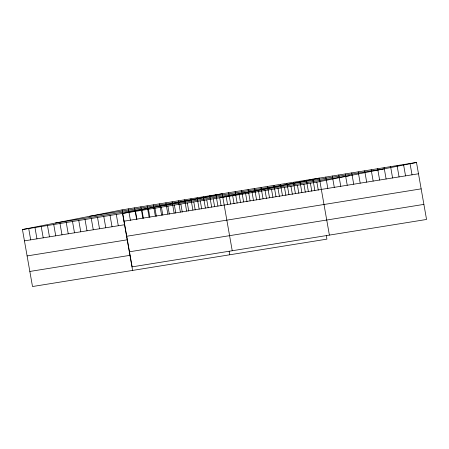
<?xml version="1.0" encoding="UTF-8"?>
<svg xmlns="http://www.w3.org/2000/svg" width="449" height="449" viewBox="0 0 449 449"><rect width="100%" height="100%" fill="white"/><g stroke="black" fill="none" stroke-linecap="round" stroke-linejoin="round"><path stroke-width="0.67" d="M326.311 235.708L326.917 239.137L32.502 286.535L22.45 229.54L122.083 209.863L416.498 162.465L426.55 219.46L132.135 266.863L122.083 209.863M22.45 229.54L316.865 182.137L416.498 162.465M89.205 216.356L383.62 168.959M55.328 223.046L349.743 175.643M124.081 221.183L418.496 173.78M24.448 240.855L124.547 224.741M126.741 236.258L421.151 188.855M27.103 255.93L127.207 239.817M129.475 251.788L423.89 204.385M29.842 271.46L129.941 255.346M410.021 163.509L412.019 174.824M403.544 164.547L405.542 175.868M397.068 165.591L399.066 176.912M390.591 166.635L392.589 177.95M384.114 167.679L386.112 178.994M377.637 168.723L379.635 180.038M371.16 169.761L373.158 181.082M364.683 170.805L366.676 182.126M358.207 171.849L360.199 183.164M351.73 172.893L353.722 184.208M345.253 173.937L347.245 185.252M338.776 174.975L340.769 186.296M332.299 176.019L334.292 187.34M325.822 177.063L327.815 188.378M329.392 235.102L319.346 178.107L219.707 197.779L221.116 205.771M316.865 182.137L318.274 190.129M312.863 179.151L314.861 190.466M310.388 183.181L311.797 191.173M306.386 180.189L308.384 191.51M303.911 184.225L305.32 192.211M299.91 181.233L301.908 192.554M297.434 185.269L298.843 193.255M293.433 182.277L295.431 193.592M290.958 186.313L292.366 194.299M286.956 183.321L288.954 194.636M284.481 187.351L285.89 195.343M280.479 184.365L282.477 195.68M278.004 188.395L279.413 196.387M274.002 185.403L276 196.724M271.527 189.439L272.936 197.425M267.525 186.447L269.523 197.768M265.045 190.483L266.453 198.469M261.049 187.491L263.047 198.806M258.568 191.527L259.977 199.513M254.572 188.535L256.57 199.85M252.091 192.565L253.5 200.557M248.095 189.579L250.093 200.894M245.614 193.609L247.023 201.601M241.618 190.617L243.611 201.938M239.137 194.653L240.546 202.639M235.141 191.661L237.134 202.982M232.661 195.697L234.069 203.683M228.664 192.705L230.657 204.02M226.184 196.741L227.592 204.727M232.234 250.744L222.188 193.749L122.549 213.421L132.601 270.421M229.153 251.35L229.759 254.779M215.93 194.754L217.928 206.074M213.23 198.823L214.639 206.815M209.672 195.764L211.67 207.079M206.753 199.867L208.162 207.853M203.419 196.769L205.412 208.089M200.276 200.911L201.685 208.897M197.162 197.779L199.154 209.094M193.8 201.955L195.208 209.941M190.904 198.784L192.902 210.104M187.323 202.993L188.732 210.985M184.646 199.794L186.644 211.109M180.846 204.037L182.255 212.029M178.393 200.798L180.386 212.113M174.369 205.081L175.778 213.067M172.135 201.803L174.133 213.123M167.892 206.125L169.301 214.111M165.877 202.813L167.875 214.128M161.416 207.169L162.824 215.155M159.625 203.818L161.618 215.138M154.939 208.207L156.347 216.199M153.367 204.828L155.365 216.143M148.462 209.251L149.871 217.243M147.109 205.833L149.107 217.153M141.985 210.295L143.388 218.281M140.857 206.843L142.849 218.158M135.503 211.339L136.911 219.325M134.599 207.848L136.591 219.168M128.341 208.858L130.435 220.369M116.297 214.431L118.289 225.746M110.039 215.436L112.031 226.756M103.781 216.446L105.779 227.761M97.528 217.451L99.521 228.771M91.27 218.461L93.263 229.776M85.013 219.466L87.011 230.786M78.755 220.476L80.753 231.791M72.502 221.48L74.495 232.801M66.244 222.491L68.242 233.806M59.986 223.495L61.984 234.81M53.734 224.5L55.727 235.82M47.476 225.51L49.469 236.825M41.218 226.515L43.216 237.835M34.96 227.525L36.958 238.84M28.708 228.53L30.7 239.85"/></g></svg>
